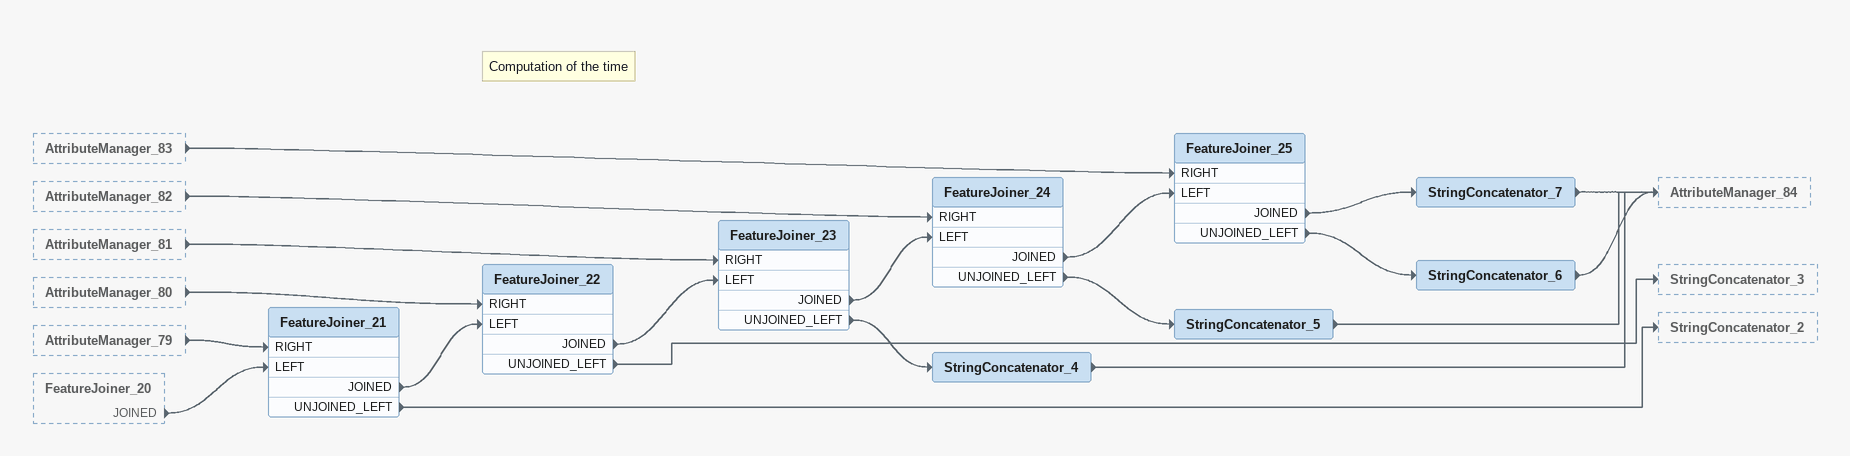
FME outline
AttributeManager_83 [outside]
    -> FeatureJoiner_25 [RIGHT]
AttributeManager_82 [outside]
    -> FeatureJoiner_24 [RIGHT]
AttributeManager_81 [outside]
    -> FeatureJoiner_23 [RIGHT]
AttributeManager_80 [outside]
    -> FeatureJoiner_22 [RIGHT]
AttributeManager_79 [outside]
    -> FeatureJoiner_21 [RIGHT]
FeatureJoiner_20 [outside]
    JOINED -> FeatureJoiner_21 [LEFT]
FeatureJoiner_21
    JOINED -> FeatureJoiner_22 [LEFT]
    UNJOINED_LEFT -> StringConcatenator_2
FeatureJoiner_22
    JOINED -> FeatureJoiner_23 [LEFT]
    UNJOINED_LEFT -> StringConcatenator_3
Note: Computation of the time
FeatureJoiner_23
    JOINED -> FeatureJoiner_24 [LEFT]
    UNJOINED_LEFT -> StringConcatenator_4
FeatureJoiner_24
    JOINED -> FeatureJoiner_25 [LEFT]
    UNJOINED_LEFT -> StringConcatenator_5
FeatureJoiner_25
    JOINED -> StringConcatenator_7
    UNJOINED_LEFT -> StringConcatenator_6
StringConcatenator_7
    -> AttributeManager_84
StringConcatenator_6
    -> AttributeManager_84
StringConcatenator_5
    -> AttributeManager_84
StringConcatenator_4
    -> AttributeManager_84
